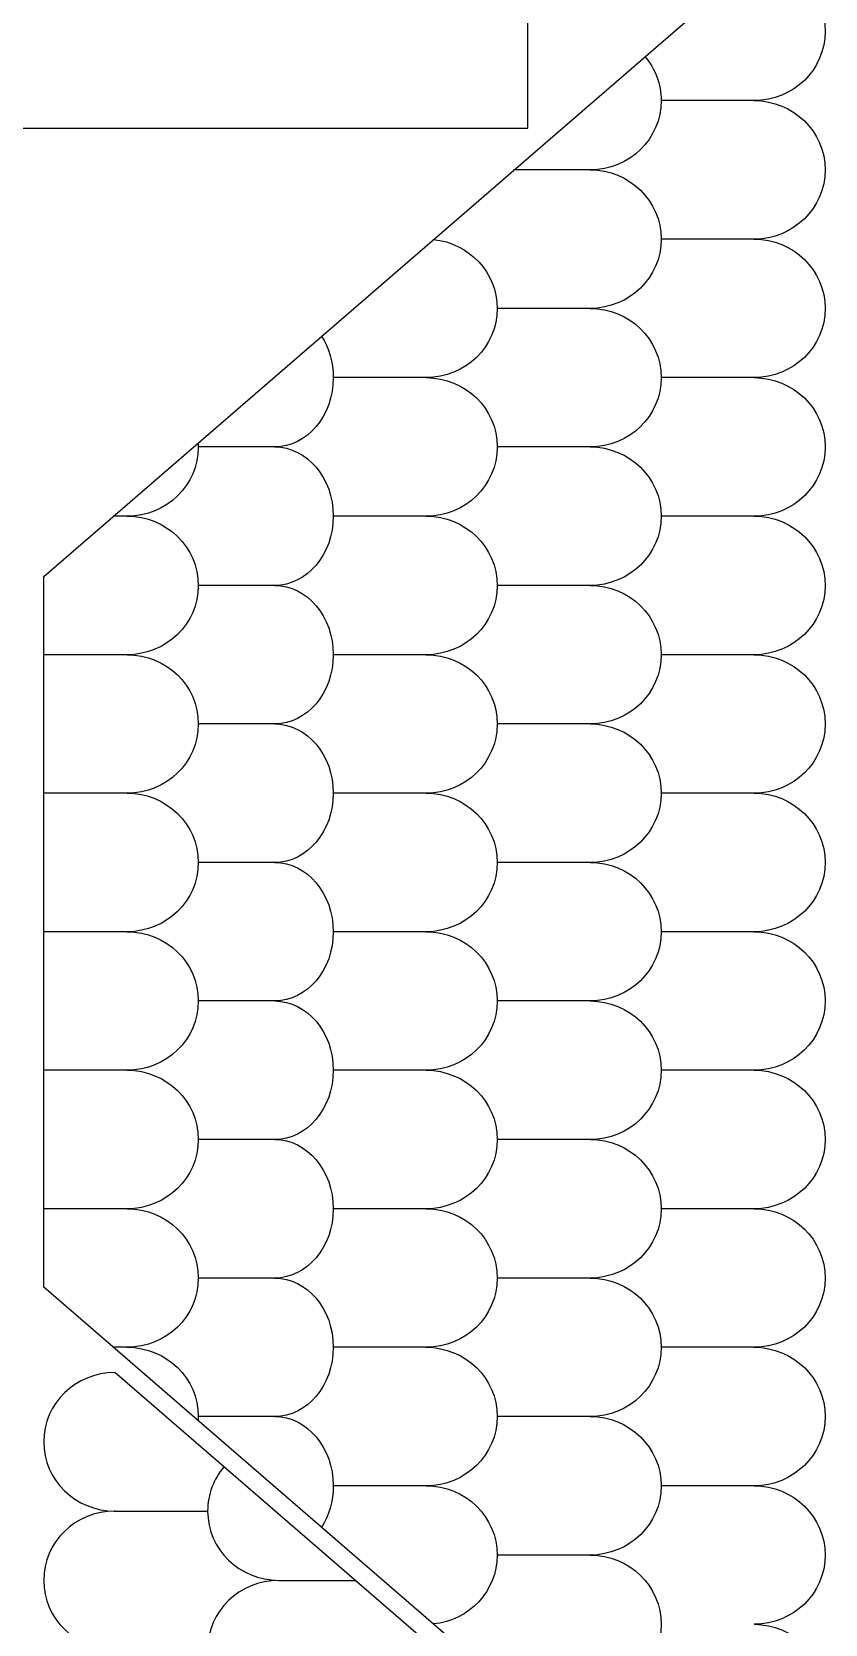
# Model space of a CAD drawing. Header units: centimetres. Extents: x -67.6 to -19.4, y -15.9 to 27.8.
# Drawn here: x -53.33 to -49.98, y 17.36 to 24.08 of the extents above; entities that cross this region are included whole.
import ezdxf

# ---------------------------------------------------------------- set-up
doc = ezdxf.new("R2010")
doc.units = ezdxf.units.CM
doc.header["$MEASUREMENT"] = 0
doc.layers.add('Layer 1', color=7, linetype='Continuous')

msp = doc.modelspace()

# ---------------------------------------------------------------- linework, layer by layer
at = {"layer": 'Layer 1', "color": 250, "lineweight": 25}
for points, knots in [([(-55.33213, 23.67876), (-55.33213, 23.67876), (-55.33213, 27.77876), (-55.33213, 27.77876), (-55.33213, 27.77876), (-51.23213, 27.77876), (-51.23213, 27.77876), (-51.23213, 27.77876), (-51.23213, 23.67876), (-51.23213, 23.67876), (-51.23213, 23.67876), (-55.33213, 23.67876), (-55.33213, 23.67876)], [0, 0, 0, 0, 0.25, 0.25, 0.25, 0.5, 0.5, 0.5, 0.75, 0.75, 0.75, 1, 1, 1, 1]), ([(-50.27646, 24.37936), (-50.27646, 24.37936), (-53.27656, 21.78625), (-53.27656, 21.78625), (-53.27656, 21.78625), (-53.27656, 18.78625), (-53.27656, 18.78625), (-53.27656, 18.78625), (-50.27646, 16.19315), (-50.27646, 16.19315), (-50.11078, 16.19315), (-49.97646, 16.32404), (-49.97646, 16.48551), (-49.97646, 16.64699), (-50.11078, 16.77788), (-50.27646, 16.77788), (-50.11078, 16.77788), (-49.97646, 16.90877), (-49.97646, 17.07024), (-49.97646, 17.23172), (-50.11078, 17.36261), (-50.27646, 17.36261), (-50.11078, 17.36261), (-49.97646, 17.4935), (-49.97646, 17.65497), (-49.97646, 17.81644), (-50.11078, 17.94735), (-50.27646, 17.94735), (-50.11078, 17.94734), (-49.97646, 18.07823), (-49.97646, 18.2397), (-49.97646, 18.40117), (-50.11078, 18.53207), (-50.27646, 18.53207), (-50.11078, 18.53206), (-49.97646, 18.66296), (-49.97646, 18.82443), (-49.97646, 18.9859), (-50.11078, 19.1168), (-50.27646, 19.1168), (-50.11078, 19.11679), (-49.97646, 19.24768), (-49.97646, 19.40916), (-49.97646, 19.57063), (-50.11078, 19.70153), (-50.27646, 19.70153), (-50.11078, 19.70152), (-49.97646, 19.83241), (-49.97646, 19.99389), (-49.97646, 20.15536), (-50.11078, 20.28626), (-50.27646, 20.28626), (-50.11078, 20.28625), (-49.97646, 20.41714), (-49.97646, 20.57861), (-49.97646, 20.74009), (-50.11078, 20.87099), (-50.27646, 20.87099), (-50.11078, 20.87098), (-49.97646, 21.00187), (-49.97646, 21.16334), (-49.97646, 21.32482), (-50.11078, 21.45572), (-50.27646, 21.45572), (-50.11078, 21.45571), (-49.97646, 21.5866), (-49.97646, 21.74807), (-49.97646, 21.90954), (-50.11078, 22.04045), (-50.27646, 22.04045), (-50.11078, 22.04044), (-49.97646, 22.17133), (-49.97646, 22.3328), (-49.97646, 22.49427), (-50.11078, 22.62517), (-50.27646, 22.62517), (-50.11078, 22.62516), (-49.97646, 22.75606), (-49.97646, 22.91753), (-49.97646, 23.079), (-50.11078, 23.2099), (-50.27646, 23.2099), (-50.11078, 23.20989), (-49.97646, 23.34078), (-49.97646, 23.50226), (-49.97646, 23.66373), (-50.11078, 23.79463), (-50.27646, 23.79463), (-50.11078, 23.79462), (-49.97646, 23.92551), (-49.97646, 24.08699), (-49.97646, 24.24846), (-50.11078, 24.37936), (-50.27646, 24.37936)], [0, 0, 0, 0, 0.0322581, 0.0322581, 0.0322581, 0.0645161, 0.0645161, 0.0645161, 0.0967742, 0.0967742, 0.0967742, 0.1290323, 0.1290323, 0.1290323, 0.1612903, 0.1612903, 0.1612903, 0.1935484, 0.1935484, 0.1935484, 0.2258065, 0.2258065, 0.2258065, 0.2580645, 0.2580645, 0.2580645, 0.2903226, 0.2903226, 0.2903226, 0.3225806, 0.3225806, 0.3225806, 0.3548387, 0.3548387, 0.3548387, 0.3870968, 0.3870968, 0.3870968, 0.4193548, 0.4193548, 0.4193548, 0.4516129, 0.4516129, 0.4516129, 0.483871, 0.483871, 0.483871, 0.516129, 0.516129, 0.516129, 0.5483871, 0.5483871, 0.5483871, 0.5806452, 0.5806452, 0.5806452, 0.6129032, 0.6129032, 0.6129032, 0.6451613, 0.6451613, 0.6451613, 0.6774194, 0.6774194, 0.6774194, 0.7096774, 0.7096774, 0.7096774, 0.7419355, 0.7419355, 0.7419355, 0.7741935, 0.7741935, 0.7741935, 0.8064516, 0.8064516, 0.8064516, 0.8387097, 0.8387097, 0.8387097, 0.8709677, 0.8709677, 0.8709677, 0.9032258, 0.9032258, 0.9032258, 0.9354839, 0.9354839, 0.9354839, 0.9677419, 0.9677419, 0.9677419, 1, 1, 1, 1]), ([(-52.97656, 18.42536), (-52.97656, 18.42536), (-49.97646, 15.83225), (-49.97646, 15.83225), (-49.97646, 15.83225), (-49.97646, 12.83225), (-49.97646, 12.83225), (-49.97646, 12.83225), (-52.97656, 10.23915), (-52.97656, 10.23915), (-53.14224, 10.23915), (-53.27656, 10.37004), (-53.27656, 10.53151), (-53.27656, 10.69299), (-53.14224, 10.82388), (-52.97656, 10.82388), (-53.14224, 10.82388), (-53.27656, 10.95477), (-53.27656, 11.11624), (-53.27656, 11.27772), (-53.14224, 11.40861), (-52.97656, 11.40861), (-53.14224, 11.40861), (-53.27656, 11.5395), (-53.27656, 11.70097), (-53.27656, 11.86244), (-53.14224, 11.99335), (-52.97656, 11.99335), (-53.14224, 11.99334), (-53.27656, 12.12423), (-53.27656, 12.2857), (-53.27656, 12.44717), (-53.14224, 12.57807), (-52.97656, 12.57807), (-53.14224, 12.57806), (-53.27656, 12.70896), (-53.27656, 12.87043), (-53.27656, 13.0319), (-53.14224, 13.1628), (-52.97656, 13.1628), (-53.14224, 13.16279), (-53.27656, 13.29368), (-53.27656, 13.45516), (-53.27656, 13.61663), (-53.14224, 13.74753), (-52.97656, 13.74753), (-53.14224, 13.74752), (-53.27656, 13.87841), (-53.27656, 14.03989), (-53.27656, 14.20136), (-53.14224, 14.33226), (-52.97656, 14.33226), (-53.14224, 14.33225), (-53.27656, 14.46314), (-53.27656, 14.62461), (-53.27656, 14.78609), (-53.14224, 14.91699), (-52.97656, 14.91699), (-53.14224, 14.91698), (-53.27656, 15.04787), (-53.27656, 15.20934), (-53.27656, 15.37082), (-53.14224, 15.50172), (-52.97656, 15.50172), (-53.14224, 15.50171), (-53.27656, 15.6326), (-53.27656, 15.79407), (-53.27656, 15.95554), (-53.14224, 16.08645), (-52.97656, 16.08645), (-53.14224, 16.08644), (-53.27656, 16.21733), (-53.27656, 16.3788), (-53.27656, 16.54027), (-53.14224, 16.67117), (-52.97656, 16.67117), (-53.14224, 16.67116), (-53.27656, 16.80206), (-53.27656, 16.96353), (-53.27656, 17.125), (-53.14224, 17.2559), (-52.97656, 17.2559), (-53.14224, 17.25589), (-53.27656, 17.38678), (-53.27656, 17.54826), (-53.27656, 17.70973), (-53.14224, 17.84063), (-52.97656, 17.84063), (-53.14224, 17.84062), (-53.27656, 17.97151), (-53.27656, 18.13299), (-53.27656, 18.29446), (-53.14224, 18.42536), (-52.97656, 18.42536)], [0, 0, 0, 0, 0.0322581, 0.0322581, 0.0322581, 0.0645161, 0.0645161, 0.0645161, 0.0967742, 0.0967742, 0.0967742, 0.1290323, 0.1290323, 0.1290323, 0.1612903, 0.1612903, 0.1612903, 0.1935484, 0.1935484, 0.1935484, 0.2258065, 0.2258065, 0.2258065, 0.2580645, 0.2580645, 0.2580645, 0.2903226, 0.2903226, 0.2903226, 0.3225806, 0.3225806, 0.3225806, 0.3548387, 0.3548387, 0.3548387, 0.3870968, 0.3870968, 0.3870968, 0.4193548, 0.4193548, 0.4193548, 0.4516129, 0.4516129, 0.4516129, 0.483871, 0.483871, 0.483871, 0.516129, 0.516129, 0.516129, 0.5483871, 0.5483871, 0.5483871, 0.5806452, 0.5806452, 0.5806452, 0.6129032, 0.6129032, 0.6129032, 0.6451613, 0.6451613, 0.6451613, 0.6774194, 0.6774194, 0.6774194, 0.7096774, 0.7096774, 0.7096774, 0.7419355, 0.7419355, 0.7419355, 0.7741935, 0.7741935, 0.7741935, 0.8064516, 0.8064516, 0.8064516, 0.8387097, 0.8387097, 0.8387097, 0.8709677, 0.8709677, 0.8709677, 0.9032258, 0.9032258, 0.9032258, 0.9354839, 0.9354839, 0.9354839, 0.9677419, 0.9677419, 0.9677419, 1, 1, 1, 1])]:
    msp.add_open_spline(points, degree=3, knots=knots, dxfattribs=at)
at = {"layer": 'Layer 1', "color": 240, "lineweight": 25}
for points, knots in [([(-50.73755, 23.98082), (-50.69464, 23.93026), (-50.66886, 23.86537), (-50.66886, 23.79463), (-50.66886, 23.63315), (-50.80318, 23.50226), (-50.96886, 23.50226), (-50.96886, 23.50226), (-51.17838, 23.50226), (-51.29122, 23.50226)], [0, 0, 0, 0, 0.3333333, 0.3333333, 0.3333333, 0.6666667, 0.6666667, 0.6666667, 1, 1, 1, 1]), ([(-50.27469, 23.79462), (-50.27527, 23.79462), (-50.27587, 23.79462), (-50.27646, 23.79462), (-50.27646, 23.79462), (-50.66886, 23.79462), (-50.66886, 23.79462)], [0, 0, 0, 0, 0.5, 0.5, 0.5, 1, 1, 1, 1]), ([(-50.96886, 23.50227), (-50.80318, 23.50227), (-50.66886, 23.37137), (-50.66886, 23.2099), (-50.66886, 23.04842), (-50.80318, 22.91753), (-50.96886, 22.91753), (-50.96886, 22.91753), (-51.36126, 22.91753), (-51.36126, 22.91753)], [0, 0, 0, 0, 0.3333333, 0.3333333, 0.3333333, 0.6666667, 0.6666667, 0.6666667, 1, 1, 1, 1]), ([(-51.63115, 23.20845), (-51.47961, 23.19374), (-51.36126, 23.0691), (-51.36126, 22.91754), (-51.36126, 22.75606), (-51.49558, 22.62517), (-51.66126, 22.62517), (-51.66126, 22.62517), (-52.05366, 22.62517), (-52.05366, 22.62517)], [0, 0, 0, 0, 0.3333333, 0.3333333, 0.3333333, 0.6666667, 0.6666667, 0.6666667, 1, 1, 1, 1]), ([(-50.27469, 23.20989), (-50.27527, 23.20989), (-50.27587, 23.20989), (-50.27646, 23.20989), (-50.27646, 23.20989), (-50.66886, 23.20989), (-50.66886, 23.20989)], [0, 0, 0, 0, 0.5, 0.5, 0.5, 1, 1, 1, 1]), ([(-50.96886, 22.91754), (-50.80318, 22.91754), (-50.66886, 22.78664), (-50.66886, 22.62517), (-50.66886, 22.46369), (-50.80318, 22.3328), (-50.96886, 22.3328), (-50.96886, 22.3328), (-51.36126, 22.3328), (-51.36126, 22.3328)], [0, 0, 0, 0, 0.3333333, 0.3333333, 0.3333333, 0.6666667, 0.6666667, 0.6666667, 1, 1, 1, 1]), ([(-52.10303, 22.80058), (-52.07204, 22.75172), (-52.05366, 22.69098), (-52.05366, 22.62516), (-52.05366, 22.46369), (-52.16421, 22.3328), (-52.30058, 22.3328), (-52.30058, 22.3328), (-52.62354, 22.3328), (-52.62354, 22.3328)], [0, 0, 0, 0, 0.3333333, 0.3333333, 0.3333333, 0.6666667, 0.6666667, 0.6666667, 1, 1, 1, 1]), ([(-51.66126, 22.62517), (-51.49558, 22.62517), (-51.36126, 22.49427), (-51.36126, 22.33281), (-51.36126, 22.17133), (-51.49558, 22.04045), (-51.66126, 22.04045), (-51.66126, 22.04045), (-52.05366, 22.04045), (-52.05366, 22.04045)], [0, 0, 0, 0, 0.3333333, 0.3333333, 0.3333333, 0.6666667, 0.6666667, 0.6666667, 1, 1, 1, 1]), ([(-50.27469, 22.62516), (-50.27527, 22.62516), (-50.27587, 22.62516), (-50.27646, 22.62516), (-50.27646, 22.62516), (-50.66886, 22.62516), (-50.66886, 22.62516)], [0, 0, 0, 0, 0.5, 0.5, 0.5, 1, 1, 1, 1]), ([(-52.62406, 22.35023), (-52.62372, 22.34447), (-52.62354, 22.33865), (-52.62354, 22.3328), (-52.62354, 22.17133), (-52.75786, 22.04044), (-52.92354, 22.04044), (-52.92354, 22.04044), (-52.94701, 22.04044), (-52.98247, 22.04044)], [0, 0, 0, 0, 0.3333333, 0.3333333, 0.3333333, 0.6666667, 0.6666667, 0.6666667, 1, 1, 1, 1]), ([(-52.30058, 22.3328), (-52.16421, 22.3328), (-52.05366, 22.20191), (-52.05366, 22.04044), (-52.05366, 21.87896), (-52.16421, 21.74807), (-52.30058, 21.74807), (-52.30058, 21.74807), (-52.62354, 21.74807), (-52.62354, 21.74807)], [0, 0, 0, 0, 0.3333333, 0.3333333, 0.3333333, 0.6666667, 0.6666667, 0.6666667, 1, 1, 1, 1]), ([(-50.96886, 22.33281), (-50.80318, 22.33281), (-50.66886, 22.20191), (-50.66886, 22.04045), (-50.66886, 21.87896), (-50.80318, 21.74807), (-50.96886, 21.74807), (-50.96886, 21.74807), (-51.36126, 21.74807), (-51.36126, 21.74807)], [0, 0, 0, 0, 0.3333333, 0.3333333, 0.3333333, 0.6666667, 0.6666667, 0.6666667, 1, 1, 1, 1]), ([(-52.92354, 22.04045), (-52.75786, 22.04045), (-52.62354, 21.90954), (-52.62354, 21.74807), (-52.62354, 21.5866), (-52.75786, 21.45571), (-52.92354, 21.45571), (-52.92354, 21.45571), (-53.17708, 21.45571), (-53.27656, 21.45571)], [0, 0, 0, 0, 0.3333333, 0.3333333, 0.3333333, 0.6666667, 0.6666667, 0.6666667, 1, 1, 1, 1]), ([(-51.66126, 22.04045), (-51.49558, 22.04045), (-51.36126, 21.90954), (-51.36126, 21.74808), (-51.36126, 21.5866), (-51.49558, 21.45572), (-51.66126, 21.45572), (-51.66126, 21.45572), (-52.05366, 21.45572), (-52.05366, 21.45572)], [0, 0, 0, 0, 0.3333333, 0.3333333, 0.3333333, 0.6666667, 0.6666667, 0.6666667, 1, 1, 1, 1]), ([(-50.27469, 22.04044), (-50.27527, 22.04044), (-50.27587, 22.04044), (-50.27646, 22.04044), (-50.27646, 22.04044), (-50.66886, 22.04044), (-50.66886, 22.04044)], [0, 0, 0, 0, 0.5, 0.5, 0.5, 1, 1, 1, 1]), ([(-52.30058, 21.74807), (-52.16421, 21.74807), (-52.05366, 21.61718), (-52.05366, 21.45571), (-52.05366, 21.29423), (-52.16421, 21.16334), (-52.30058, 21.16334), (-52.30058, 21.16334), (-52.62354, 21.16334), (-52.62354, 21.16334)], [0, 0, 0, 0, 0.3333333, 0.3333333, 0.3333333, 0.6666667, 0.6666667, 0.6666667, 1, 1, 1, 1]), ([(-50.96886, 21.74808), (-50.80318, 21.74808), (-50.66886, 21.61718), (-50.66886, 21.45572), (-50.66886, 21.29423), (-50.80318, 21.16334), (-50.96886, 21.16334), (-50.96886, 21.16334), (-51.36126, 21.16334), (-51.36126, 21.16334)], [0, 0, 0, 0, 0.3333333, 0.3333333, 0.3333333, 0.6666667, 0.6666667, 0.6666667, 1, 1, 1, 1]), ([(-52.92354, 21.45572), (-52.75786, 21.45572), (-52.62354, 21.32482), (-52.62354, 21.16334), (-52.62354, 21.00187), (-52.75786, 20.87098), (-52.92354, 20.87098), (-52.92354, 20.87098), (-53.17708, 20.87098), (-53.27656, 20.87098)], [0, 0, 0, 0, 0.3333333, 0.3333333, 0.3333333, 0.6666667, 0.6666667, 0.6666667, 1, 1, 1, 1]), ([(-51.66126, 21.45572), (-51.49558, 21.45572), (-51.36126, 21.32482), (-51.36126, 21.16335), (-51.36126, 21.00187), (-51.49558, 20.87099), (-51.66126, 20.87099), (-51.66126, 20.87099), (-52.05366, 20.87099), (-52.05366, 20.87099)], [0, 0, 0, 0, 0.3333333, 0.3333333, 0.3333333, 0.6666667, 0.6666667, 0.6666667, 1, 1, 1, 1]), ([(-50.27469, 21.45571), (-50.27527, 21.45571), (-50.27587, 21.45571), (-50.27646, 21.45571), (-50.27646, 21.45571), (-50.66886, 21.45571), (-50.66886, 21.45571)], [0, 0, 0, 0, 0.5, 0.5, 0.5, 1, 1, 1, 1]), ([(-52.30058, 21.16334), (-52.16421, 21.16334), (-52.05366, 21.03245), (-52.05366, 20.87098), (-52.05366, 20.70951), (-52.16421, 20.57861), (-52.30058, 20.57861), (-52.30058, 20.57861), (-52.62354, 20.57861), (-52.62354, 20.57861)], [0, 0, 0, 0, 0.3333333, 0.3333333, 0.3333333, 0.6666667, 0.6666667, 0.6666667, 1, 1, 1, 1]), ([(-50.96886, 21.16335), (-50.80318, 21.16335), (-50.66886, 21.03245), (-50.66886, 20.87099), (-50.66886, 20.70951), (-50.80318, 20.57861), (-50.96886, 20.57861), (-50.96886, 20.57861), (-51.36126, 20.57861), (-51.36126, 20.57861)], [0, 0, 0, 0, 0.3333333, 0.3333333, 0.3333333, 0.6666667, 0.6666667, 0.6666667, 1, 1, 1, 1]), ([(-52.92354, 20.87099), (-52.75786, 20.87099), (-52.62354, 20.74009), (-52.62354, 20.57861), (-52.62354, 20.41714), (-52.75786, 20.28625), (-52.92354, 20.28625), (-52.92354, 20.28625), (-53.17708, 20.28625), (-53.27656, 20.28625)], [0, 0, 0, 0, 0.3333333, 0.3333333, 0.3333333, 0.6666667, 0.6666667, 0.6666667, 1, 1, 1, 1]), ([(-51.66126, 20.87099), (-51.49558, 20.87099), (-51.36126, 20.74009), (-51.36126, 20.57862), (-51.36126, 20.41714), (-51.49558, 20.28626), (-51.66126, 20.28626), (-51.66126, 20.28626), (-52.05366, 20.28626), (-52.05366, 20.28626)], [0, 0, 0, 0, 0.3333333, 0.3333333, 0.3333333, 0.6666667, 0.6666667, 0.6666667, 1, 1, 1, 1]), ([(-50.27469, 20.87098), (-50.27527, 20.87098), (-50.27587, 20.87098), (-50.27646, 20.87098), (-50.27646, 20.87098), (-50.66886, 20.87098), (-50.66886, 20.87098)], [0, 0, 0, 0, 0.5, 0.5, 0.5, 1, 1, 1, 1]), ([(-52.30058, 20.57861), (-52.16421, 20.57861), (-52.05366, 20.44772), (-52.05366, 20.28625), (-52.05366, 20.12478), (-52.16421, 19.99389), (-52.30058, 19.99389), (-52.30058, 19.99389), (-52.62354, 19.99389), (-52.62354, 19.99389)], [0, 0, 0, 0, 0.3333333, 0.3333333, 0.3333333, 0.6666667, 0.6666667, 0.6666667, 1, 1, 1, 1]), ([(-50.96886, 20.57862), (-50.80318, 20.57862), (-50.66886, 20.44772), (-50.66886, 20.28626), (-50.66886, 20.12478), (-50.80318, 19.99389), (-50.96886, 19.99389), (-50.96886, 19.99389), (-51.36126, 19.99389), (-51.36126, 19.99389)], [0, 0, 0, 0, 0.3333333, 0.3333333, 0.3333333, 0.6666667, 0.6666667, 0.6666667, 1, 1, 1, 1]), ([(-52.92354, 20.28626), (-52.75786, 20.28626), (-52.62354, 20.15536), (-52.62354, 19.99389), (-52.62354, 19.83241), (-52.75786, 19.70152), (-52.92354, 19.70152), (-52.92354, 19.70152), (-53.17708, 19.70152), (-53.27656, 19.70152)], [0, 0, 0, 0, 0.3333333, 0.3333333, 0.3333333, 0.6666667, 0.6666667, 0.6666667, 1, 1, 1, 1]), ([(-51.66126, 20.28626), (-51.49558, 20.28626), (-51.36126, 20.15536), (-51.36126, 19.9939), (-51.36126, 19.83241), (-51.49558, 19.70153), (-51.66126, 19.70153), (-51.66126, 19.70153), (-52.05366, 19.70153), (-52.05366, 19.70153)], [0, 0, 0, 0, 0.3333333, 0.3333333, 0.3333333, 0.6666667, 0.6666667, 0.6666667, 1, 1, 1, 1]), ([(-50.27469, 20.28625), (-50.27527, 20.28625), (-50.27587, 20.28625), (-50.27646, 20.28625), (-50.27646, 20.28625), (-50.66886, 20.28625), (-50.66886, 20.28625)], [0, 0, 0, 0, 0.5, 0.5, 0.5, 1, 1, 1, 1]), ([(-52.30058, 19.99389), (-52.16421, 19.99389), (-52.05366, 19.86299), (-52.05366, 19.70152), (-52.05366, 19.54005), (-52.16421, 19.40916), (-52.30058, 19.40916), (-52.30058, 19.40916), (-52.62354, 19.40916), (-52.62354, 19.40916)], [0, 0, 0, 0, 0.3333333, 0.3333333, 0.3333333, 0.6666667, 0.6666667, 0.6666667, 1, 1, 1, 1]), ([(-50.96886, 19.9939), (-50.80318, 19.9939), (-50.66886, 19.86299), (-50.66886, 19.70153), (-50.66886, 19.54005), (-50.80318, 19.40916), (-50.96886, 19.40916), (-50.96886, 19.40916), (-51.36126, 19.40916), (-51.36126, 19.40916)], [0, 0, 0, 0, 0.3333333, 0.3333333, 0.3333333, 0.6666667, 0.6666667, 0.6666667, 1, 1, 1, 1]), ([(-52.92354, 19.70153), (-52.75786, 19.70153), (-52.62354, 19.57063), (-52.62354, 19.40916), (-52.62354, 19.24768), (-52.75786, 19.11679), (-52.92354, 19.11679), (-52.92354, 19.11679), (-53.17708, 19.11679), (-53.27656, 19.11679)], [0, 0, 0, 0, 0.3333333, 0.3333333, 0.3333333, 0.6666667, 0.6666667, 0.6666667, 1, 1, 1, 1]), ([(-51.66126, 19.70153), (-51.49558, 19.70153), (-51.36126, 19.57063), (-51.36126, 19.40917), (-51.36126, 19.24768), (-51.49558, 19.1168), (-51.66126, 19.1168), (-51.66126, 19.1168), (-52.05366, 19.1168), (-52.05366, 19.1168)], [0, 0, 0, 0, 0.3333333, 0.3333333, 0.3333333, 0.6666667, 0.6666667, 0.6666667, 1, 1, 1, 1]), ([(-50.27469, 19.70152), (-50.27527, 19.70152), (-50.27587, 19.70152), (-50.27646, 19.70152), (-50.27646, 19.70152), (-50.66886, 19.70152), (-50.66886, 19.70152)], [0, 0, 0, 0, 0.5, 0.5, 0.5, 1, 1, 1, 1]), ([(-52.30058, 19.40916), (-52.16421, 19.40916), (-52.05366, 19.27827), (-52.05366, 19.11679), (-52.05366, 18.95532), (-52.16421, 18.82443), (-52.30058, 18.82443), (-52.30058, 18.82443), (-52.62354, 18.82443), (-52.62354, 18.82443)], [0, 0, 0, 0, 0.3333333, 0.3333333, 0.3333333, 0.6666667, 0.6666667, 0.6666667, 1, 1, 1, 1]), ([(-50.96886, 19.40917), (-50.80318, 19.40917), (-50.66886, 19.27827), (-50.66886, 19.1168), (-50.66886, 18.95532), (-50.80318, 18.82443), (-50.96886, 18.82443), (-50.96886, 18.82443), (-51.36126, 18.82443), (-51.36126, 18.82443)], [0, 0, 0, 0, 0.3333333, 0.3333333, 0.3333333, 0.6666667, 0.6666667, 0.6666667, 1, 1, 1, 1]), ([(-52.92354, 19.1168), (-52.75786, 19.1168), (-52.62354, 18.9859), (-52.62354, 18.82443), (-52.62354, 18.66296), (-52.75786, 18.53206), (-52.92354, 18.53206), (-52.92354, 18.53206), (-52.94701, 18.53206), (-52.98247, 18.53206)], [0, 0, 0, 0, 0.3333333, 0.3333333, 0.3333333, 0.6666667, 0.6666667, 0.6666667, 1, 1, 1, 1]), ([(-51.66126, 19.1168), (-51.49558, 19.1168), (-51.36126, 18.9859), (-51.36126, 18.82444), (-51.36126, 18.66296), (-51.49558, 18.53207), (-51.66126, 18.53207), (-51.66126, 18.53207), (-52.05366, 18.53207), (-52.05366, 18.53207)], [0, 0, 0, 0, 0.3333333, 0.3333333, 0.3333333, 0.6666667, 0.6666667, 0.6666667, 1, 1, 1, 1]), ([(-50.27469, 19.11679), (-50.27527, 19.11679), (-50.27587, 19.11679), (-50.27646, 19.11679), (-50.27646, 19.11679), (-50.66886, 19.11679), (-50.66886, 19.11679)], [0, 0, 0, 0, 0.5, 0.5, 0.5, 1, 1, 1, 1]), ([(-52.30058, 18.82443), (-52.16421, 18.82443), (-52.05366, 18.69354), (-52.05366, 18.53206), (-52.05366, 18.37059), (-52.16421, 18.2397), (-52.30058, 18.2397), (-52.30058, 18.2397), (-52.62354, 18.2397), (-52.62354, 18.2397)], [0, 0, 0, 0, 0.3333333, 0.3333333, 0.3333333, 0.6666667, 0.6666667, 0.6666667, 1, 1, 1, 1]), ([(-50.96886, 18.82444), (-50.80318, 18.82444), (-50.66886, 18.69354), (-50.66886, 18.53207), (-50.66886, 18.37059), (-50.80318, 18.2397), (-50.96886, 18.2397), (-50.96886, 18.2397), (-51.36126, 18.2397), (-51.36126, 18.2397)], [0, 0, 0, 0, 0.3333333, 0.3333333, 0.3333333, 0.6666667, 0.6666667, 0.6666667, 1, 1, 1, 1]), ([(-52.92354, 18.53207), (-52.75786, 18.53207), (-52.62354, 18.40117), (-52.62354, 18.2397), (-52.62354, 18.23385), (-52.62372, 18.22803), (-52.62406, 18.22227)], [0, 0, 0, 0, 0.5, 0.5, 0.5, 1, 1, 1, 1]), ([(-51.66126, 18.53207), (-51.49558, 18.53207), (-51.36126, 18.40117), (-51.36126, 18.23971), (-51.36126, 18.07823), (-51.49558, 17.94735), (-51.66126, 17.94735), (-51.66126, 17.94735), (-52.05366, 17.94735), (-52.05366, 17.94735)], [0, 0, 0, 0, 0.3333333, 0.3333333, 0.3333333, 0.6666667, 0.6666667, 0.6666667, 1, 1, 1, 1]), ([(-50.27469, 18.53206), (-50.27527, 18.53206), (-50.27587, 18.53206), (-50.27646, 18.53206), (-50.27646, 18.53206), (-50.66886, 18.53206), (-50.66886, 18.53206)], [0, 0, 0, 0, 0.5, 0.5, 0.5, 1, 1, 1, 1]), ([(-52.30058, 18.2397), (-52.16421, 18.2397), (-52.05366, 18.10881), (-52.05366, 17.94734), (-52.05366, 17.88152), (-52.07203, 17.82077), (-52.10302, 17.77192)], [0, 0, 0, 0, 0.5, 0.5, 0.5, 1, 1, 1, 1]), ([(-50.96886, 18.23971), (-50.80318, 18.23971), (-50.66886, 18.10881), (-50.66886, 17.94735), (-50.66886, 17.78586), (-50.80318, 17.65497), (-50.96886, 17.65497), (-50.96886, 17.65497), (-51.36126, 17.65497), (-51.36126, 17.65497)], [0, 0, 0, 0, 0.3333333, 0.3333333, 0.3333333, 0.6666667, 0.6666667, 0.6666667, 1, 1, 1, 1]), ([(-52.51547, 18.02682), (-52.55838, 17.97626), (-52.58416, 17.91137), (-52.58416, 17.84063), (-52.58416, 17.67915), (-52.44984, 17.54826), (-52.28416, 17.54826), (-52.28416, 17.54826), (-52.07464, 17.54826), (-51.9618, 17.54826)], [0, 0, 0, 0, 0.3333333, 0.3333333, 0.3333333, 0.6666667, 0.6666667, 0.6666667, 1, 1, 1, 1]), ([(-51.66126, 17.94735), (-51.49558, 17.94735), (-51.36126, 17.81644), (-51.36126, 17.65497), (-51.36126, 17.5034), (-51.47961, 17.37877), (-51.63115, 17.36406)], [0, 0, 0, 0, 0.5, 0.5, 0.5, 1, 1, 1, 1]), ([(-50.27469, 17.94734), (-50.27527, 17.94734), (-50.27587, 17.94734), (-50.27646, 17.94734), (-50.27646, 17.94734), (-50.66886, 17.94734), (-50.66886, 17.94734)], [0, 0, 0, 0, 0.5, 0.5, 0.5, 1, 1, 1, 1]), ([(-52.97833, 17.84062), (-52.97775, 17.84062), (-52.97715, 17.84062), (-52.97656, 17.84062), (-52.97656, 17.84062), (-52.58416, 17.84062), (-52.58416, 17.84062)], [0, 0, 0, 0, 0.5, 0.5, 0.5, 1, 1, 1, 1]), ([(-50.96886, 17.65497), (-50.80318, 17.65497), (-50.66886, 17.52408), (-50.66886, 17.36261), (-50.66886, 17.20113), (-50.80318, 17.07024), (-50.96886, 17.07024), (-50.96886, 17.07024), (-51.17837, 17.07024), (-51.29121, 17.07024)], [0, 0, 0, 0, 0.3333333, 0.3333333, 0.3333333, 0.6666667, 0.6666667, 0.6666667, 1, 1, 1, 1]), ([(-52.28416, 17.54827), (-52.44984, 17.54827), (-52.58416, 17.41737), (-52.58416, 17.2559), (-52.58416, 17.09442), (-52.44984, 16.96353), (-52.28416, 16.96353), (-52.28416, 16.96353), (-51.89176, 16.96353), (-51.89176, 16.96353)], [0, 0, 0, 0, 0.3333333, 0.3333333, 0.3333333, 0.6666667, 0.6666667, 0.6666667, 1, 1, 1, 1])]:
    msp.add_open_spline(points, degree=3, knots=knots, dxfattribs=at)
for points in [[(-50.27646, 23.79463), (-50.27587, 23.79463), (-50.27528, 23.79462), (-50.27469, 23.79462)], [(-50.27646, 23.2099), (-50.27587, 23.2099), (-50.27528, 23.20989), (-50.27469, 23.20989)], [(-50.27646, 22.62517), (-50.27587, 22.62517), (-50.27528, 22.62516), (-50.27469, 22.62516)], [(-50.27646, 22.04045), (-50.27587, 22.04045), (-50.27528, 22.04044), (-50.27469, 22.04044)], [(-50.27646, 21.45572), (-50.27587, 21.45572), (-50.27528, 21.45571), (-50.27469, 21.45571)], [(-50.27646, 20.87099), (-50.27587, 20.87099), (-50.27528, 20.87098), (-50.27469, 20.87098)], [(-50.27646, 20.28626), (-50.27587, 20.28626), (-50.27528, 20.28625), (-50.27469, 20.28625)], [(-50.27646, 19.70153), (-50.27587, 19.70153), (-50.27528, 19.70152), (-50.27469, 19.70152)], [(-50.27646, 19.1168), (-50.27587, 19.1168), (-50.27528, 19.11679), (-50.27469, 19.11679)], [(-50.27646, 18.53207), (-50.27587, 18.53207), (-50.27528, 18.53206), (-50.27469, 18.53206)], [(-50.27646, 17.94735), (-50.27587, 17.94735), (-50.27528, 17.94734), (-50.27469, 17.94734)], [(-52.97656, 17.84063), (-52.97715, 17.84063), (-52.97774, 17.84062), (-52.97833, 17.84062)]]:
    msp.add_open_spline(points, degree=3, dxfattribs=at)

doc.saveas('drawing.dxf')
